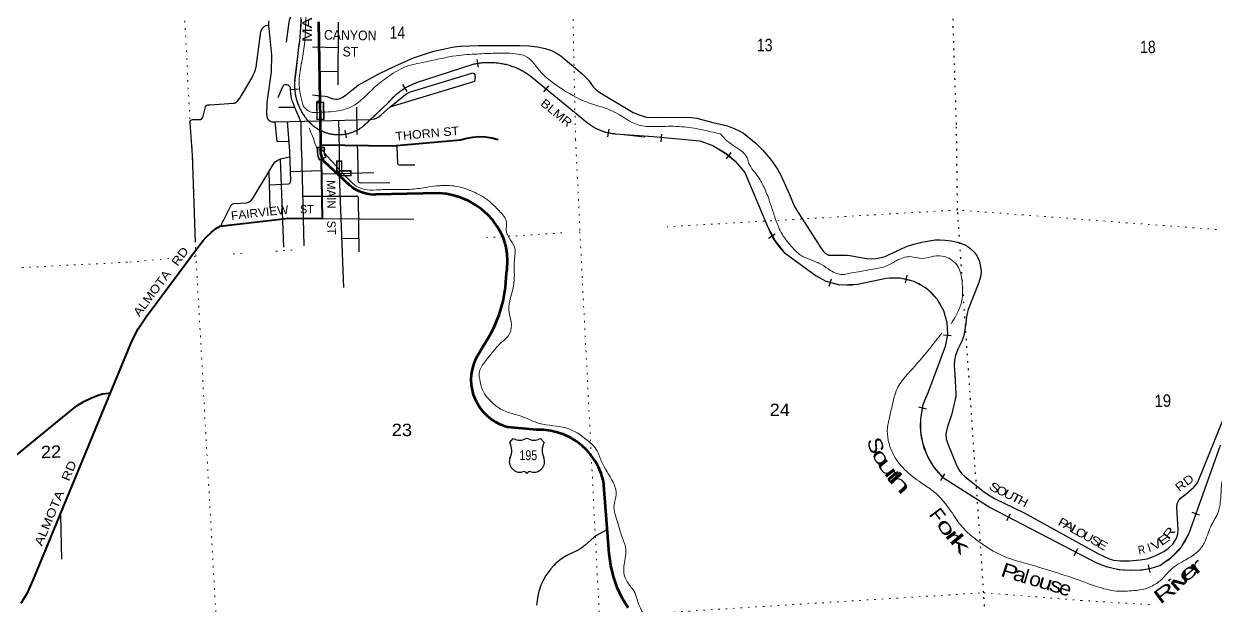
# Model space of a CAD drawing. Header units: feet. Extents: x 751810 to 1010326, y -353855 to -161247.
# Drawn here: x 908761 to 925569, y -217253 to -209049 of the extents above; entities that cross this region are included whole.
import ezdxf
from ezdxf.enums import TextEntityAlignment as Align

# ---------------------------------------------------------------- set-up
doc = ezdxf.new("R2010")
doc.units = ezdxf.units.FT
doc.header["$LTSCALE"] = 70
doc.header["$PDMODE"] = 32
doc.header["$PDSIZE"] = 35
doc.linetypes.add('DOTTED', pattern=[1.5, 0.3, -1.2])
for name, color, linetype, lineweight in [('16', 7, 'Continuous', 25), ('17', 7, 'Continuous', 25), ('20', 7, 'Continuous', 70), ('26', 7, 'Continuous', 40), ('29', 7, 'Continuous', 25), ('31', 7, 'Continuous', 13), ('34', 7, 'Continuous', 25), ('39', 7, 'Continuous', 13), ('55', 7, 'Continuous', 13), ('57', 7, 'Continuous', 13), ('6', 7, 'DOTTED', 25), ('7', 7, 'DOTTED', 13)]:
    doc.layers.add(name, color=color, linetype=linetype, lineweight=lineweight)
for name, color, linetype in [('27', 7, 'Continuous'), ('30', 7, 'Continuous'), ('41', 7, 'Continuous')]:
    doc.layers.add(name, color=color, linetype=linetype)

msp = doc.modelspace()

# ---------------------------------------------------------------- linework, layer by layer
at = {"layer": '16'}
for p, q in [((915615.45, -214959.02), (915666.76, -214900.26)), ((915858.52, -214894.29), (915858.24, -214894.49)), ((916050.61, -214900.17), (916102, -214959.02))]:
    msp.add_line(p, q, dxfattribs=at)
for centre, radius, start, end in [((915422.47, -215069.65), 222.05, 332.97043, 29.75871), ((915757.84, -214742.6), 182.07, 239.97227, 303.45418), ((915959.62, -214743.1), 181.52, 236.33975, 300.08743), ((915959.61, -214742.6), 182.07, 236.54582, 236.59441), ((916294.97, -215069.65), 222.05, 150.24129, 207.02957), ((915761.66, -215224.55), 151.42, 159.09177, 283.81923), ((915955.78, -215224.55), 151.42, 256.18077, 20.90823)]:
    msp.add_arc(centre, radius, start, end, dxfattribs=at)
for centre, major_axis, start_param, end_param in [((915817, -215423.37), (-19.56, 51.67), 4.95877769, 6.28318531), ((915900.45, -215423.37), (19.56, 51.67), 0, 1.32637542)]:
    msp.add_ellipse(centre, major_axis=major_axis, ratio=0.929097, start_param=start_param, end_param=end_param, dxfattribs=at)
at = {"layer": '20'}
msp.add_line((912950.39, -210829.01), (912950.3, -210758.74), dxfattribs=at)
for points in [[(912950.3, -210758.74), (912944.81, -210402.97), (912923.48, -209021.56)], [(917286.74, -217292.2), (917201.83, -217152.5), (917131.99, -217004.69), (917077.98, -216850.39), (917040.4, -216691.29), (917019.65, -216529.13), (916937.91, -215499.32), (916935.63, -215489.77), (916907.45, -215396.01), (916869.62, -215305.71), (916822.55, -215219.86), (916766.78, -215139.4), (916702.89, -215065.21), (916631.61, -214998.1), (916553.69, -214938.81), (916470.01, -214888), (916381.48, -214846.2), (916289.06, -214813.89), (916193.77, -214791.42), (916096.65, -214779.04), (915998.77, -214776.87), (915585.07, -214740.16), (915549.88, -214729.63), (915482.35, -214703.47), (915417.92, -214670.39), (915357.31, -214630.76), (915301.17, -214585.02), (915250.12, -214533.65), (915204.71, -214477.23), (915165.46, -214416.37), (915132.78, -214351.75), (915107.03, -214284.06), (915088.5, -214214.05), (915077.39, -214142.49), (915073.83, -214070.16), (915077.84, -213997.85), (915089.39, -213926.36), (915108.34, -213856.46), (915134.51, -213788.93), (915167.58, -213724.51), (915346.99, -213426.49), (915390.72, -213339.4), (915466.38, -213153.99), (915522.26, -212961.69), (915557.72, -212764.6), (915572.39, -212564.89), (915579.49, -212507.72), (915584.29, -212398.13), (915577.61, -212288.64), (915559.52, -212180.45), (915530.22, -212074.74), (915496.83, -212003.93), (915441.09, -211908.85), (915375.71, -211820.11), (915301.42, -211738.68), (915219.02, -211665.48), (915129.43, -211601.28), (915033.61, -211546.8), (914932.62, -211502.64), (914827.57, -211469.27), (914719.61, -211447.07), (914609.92, -211436.28), (913727.33, -211459.36), (913709.09, -211459.78), (913654.8, -211457.25), (913601.06, -211449.06), (913548.48, -211435.3), (913497.62, -211416.11), (913449.05, -211391.72), (913403.3, -211362.38), (913360.86, -211328.42), (912995.66, -210989.95), (912984.39, -210972.42), (912970.04, -210939.15), (912958.87, -210907.81), (912951.7, -210876.47), (912950.39, -210829.01)]]:
    msp.add_lwpolyline(points, dxfattribs=at)
at = {"layer": '26'}
for p, q in [((912950.17, -210758.74), (912950.3, -210758.74)), ((909984.56, -214256.58), (910289.58, -213517.8))]:
    msp.add_line(p, q, dxfattribs=at)
for points in [[(912950.3, -210758.74), (913960.78, -210772.48), (914923.21, -210685.58), (915009.23, -210661.54), (915097.29, -210646.63), (915186.42, -210641.01), (915275.66, -210644.73), (915364.02, -210657.76), (915450.53, -210679.96), (915453.84, -210681)], [(910289.58, -213517.8), (910373.74, -213353.73), (910476.42, -213196.56), (910485.69, -213183.99), (911251.62, -212155.7), (911270.18, -212130.78), (911291.84, -212105.7), (911333.26, -212057.73), (911403.55, -211991.75), (911480.35, -211933.48), (911483.12, -211931.61), (911498.3, -211921.43), (911514.46, -211912.89), (911531.42, -211906.09), (911549, -211901.1), (911567, -211897.97), (911570.56, -211897.58), (912419.02, -211802.94), (912487.45, -211793.61), (912975.66, -211794.4), (912958.01, -210962.01)], [(908294.12, -215428.69), (909413.08, -214512.69), (909506.72, -214439.81), (909607.47, -214377.12), (909714.22, -214325.3), (909825.8, -214284.93), (909870.04, -214272.47), (909959.28, -214260.09), (909984.56, -214256.58)], [(908722.92, -217226.11), (908816.88, -217067.39), (908893.73, -216899.73), (909984.56, -214256.58)]]:
    msp.add_lwpolyline(points, dxfattribs=at)
at = {"layer": '29'}
for p, q in [((912219.17, -209070.11), (912215.58, -209005.89)), ((913195.38, -209911.99), (913198.2, -209025.98)), ((912039.17, -209662.43), (912106.12, -209156.47)), ((912831.5, -209371.31), (913196.52, -209381.91)), ((912918.79, -209715.19), (913187.44, -209720.84)), ((914214.94, -210009.97), (915081.99, -209745.65)), ((916645.67, -209764.89), (916647.5, -209766.42)), ((912832.23, -210052.47), (912939.56, -210063)), ((913455.33, -210224.2), (913459.91, -210612.89)), ((912302.11, -210432.12), (912931.33, -210418.24)), ((912474.52, -210428.32), (912508.03, -210846.71)), ((912931.33, -210418.24), (913648.69, -210397.26)), ((913202.24, -210409.58), (913210.86, -210818.57)), ((911141.56, -210901.34), (911106.11, -210442.75)), ((913468.51, -210808.25), (913468.14, -210765.92)), ((914025.23, -210785.96), (914024.57, -210766.67)), ((911182.07, -212128.91), (911141.56, -210901.34)), ((912508.03, -210846.71), (912523.22, -211272.58)), ((912676.98, -210839.95), (912710.56, -212179.87)), ((913210.86, -210818.57), (913209.45, -211158.69)), ((913468.51, -210808.25), (913473.06, -211152.92)), ((912427.55, -212201.29), (912380.7, -210951.82)), ((912217.71, -211136.49), (912232.46, -211649.71)), ((912518.51, -211134.62), (912961.8, -211119.99)), ((912960.78, -211164.12), (913207.36, -211158.73)), ((913209.45, -211157.88), (913209.33, -211186.36)), ((913209.33, -211186.36), (913269.95, -212768.96)), ((913209.45, -211158.69), (913699.6, -211147.97)), ((912224.26, -211321.5), (912501.58, -211307.94)), ((912695.86, -211479.44), (913450.94, -211478.66)), ((913494.06, -212264.81), (913483.42, -211507.7)), ((913244.64, -212077.83), (913491.96, -212073.67)), ((909279.1, -215988.06), (909292.49, -216602.97))]:
    msp.add_line(p, q, dxfattribs=at)
for points in [[(912536.08, -208306.84), (912517.24, -208309.36), (912503.64, -208313.69), (912500.55, -208315.55), (912495.61, -208321.73), (912487.57, -208335.95), (912483.25, -208355.73), (912481.39, -208375.52), (912478.31, -208462.69), (912480.16, -208484.33), (912525.89, -208797.16), (912533.3, -208880.01), (912533.31, -208896.7), (912531.45, -208910.92), (912522.18, -208945.54), (912502.41, -209003.04), (912497.46, -209024.06), (912462.39, -209307.39)], [(912219.17, -209070.11), (912173.65, -209078.45), (912161.29, -209083.4), (912150.78, -209089.58), (912138.42, -209100.09), (912127.92, -209111.22), (912120.5, -209121.73), (912114.32, -209132.24), (912109.38, -209143.99), (912106.12, -209156.47)], [(912188.59, -210333.87), (912195.42, -210157.28), (912252.9, -209728.21), (912257.71, -209490.25), (912219.17, -209070.11)], [(914130.15, -209583.56), (914256.84, -209529.15), (914413.8, -209474.74), (914547.29, -209436.41), (914675.82, -209405.5), (914801.9, -209379.53), (914869.87, -209368.4), (914925.49, -209363.45), (915175.15, -209353.56), (915760.98, -209353.56), (915883.35, -209358.51), (916005.7, -209375.82), (916118.18, -209398.08), (916205.92, -209425.28), (916283.79, -209467.32), (916341.88, -209506.89), (916633.56, -209751.73)], [(912939.56, -210063), (913011, -210069.51), (913037.58, -210075.7), (913098.14, -210099.2), (913129.04, -210109.08), (913159.93, -210112.8), (913187.74, -210110.94), (913214.32, -210106.62), (913234.71, -210099.81), (913252.63, -210089.3), (913311.96, -210044.79), (913455.33, -209931.03), (913481.9, -209911.24), (913512.18, -209893.93), (913777.91, -209749.26), (913992.96, -209647.86), (914130.15, -209583.56)], [(911106.11, -210442.75), (911109.5, -210421.32), (911115.68, -210410.2), (911129.27, -210401.54), (911145.35, -210400.3), (911256.58, -210397.83), (911266.46, -210394.12), (911278.83, -210380.52), (911291.19, -210350.84), (911323.32, -210222.24), (911331.97, -210207.4), (911340.62, -210197.51), (911357.92, -210191.33), (911385.12, -210190.09), (911718.82, -210170.31), (911734.89, -210166.6), (911746.02, -210159.18), (911773.2, -210138.16), (911794.22, -210115.9), (911817.7, -210083.75), (911975.9, -209814.19), (911998.15, -209774.62), (912014.21, -209736.29), (912039.17, -209662.43)], [(915127.89, -209792.06), (915126.31, -209766.58), (915118.9, -209756.69), (915104.07, -209748.03), (915081.99, -209745.65)], [(916633.56, -209751.73), (916694.13, -209809.83), (916726.27, -209845.71), (916793.01, -209939.68), (916825.14, -209971.83), (916886.94, -210018.82), (917359.07, -210300.75), (917443.11, -210335.37), (917541.99, -210365.05), (917719.97, -210372.47), (918093.22, -210365.05), (918182.21, -210369.99), (918253.89, -210382.36), (918483.78, -210439.24), (918688.95, -210488.7), (918758.16, -210515.9), (918844.67, -210555.47), (918913.1, -210589.62)], [(912523.48, -209975.23), (912522.79, -209956.39), (912518.47, -209944.03), (912511.05, -209932.9), (912500.55, -209922.39), (912489.42, -209914.97), (912477.68, -209910.02), (912466.56, -209908.17), (912453.58, -209908.17), (912441.22, -209910.64), (912430.72, -209916.2), (912421.45, -209923.62), (912414.03, -209932.9), (912401.67, -209957.01), (912344.82, -210094.26)], [(915127.89, -209792.06), (915119.98, -209861.13), (913922.49, -210224.18)], [(912585.43, -210227.71), (912558.64, -210164.75), (912547.51, -210133.83), (912537.63, -210096.12), (912527.74, -210031.2), (912523.48, -209975.23)], [(913922.49, -210224.18), (914121.49, -210063.34), (914165.99, -210033.67), (914194.42, -210018.83), (914214.94, -210009.97)], [(912676.98, -210839.95), (912674.42, -210436.35), (912585.43, -210227.71), (912357.18, -210230.75)], [(913648.69, -210397.26), (913707.45, -210388.55), (913735.88, -210379.9), (913769.25, -210360.11), (913800.15, -210334.14), (913922.49, -210224.18)], [(912188.59, -210333.87), (912190.33, -210358.89), (912193.42, -210373.1), (912203.92, -210394.75), (912218.14, -210410.2), (912234.2, -210423.19), (912247.18, -210429.37), (912258.93, -210431.22), (912302.11, -210432.12)], [(912302.11, -210432.12), (912329.41, -210707.25), (912497, -210707.01)], [(918912.9, -210589.52), (919094.9, -210737.09), (919184.25, -210829.1), (919294.61, -210957.92), (919391.84, -211099.89), (919439.14, -211184.01), (919562.64, -211457.43), (919630.96, -211615.17), (919659.87, -211675.64), (920004.1, -212211.95)], [(912217.71, -211136.49), (912276.41, -211035.06), (912295.18, -211011.06), (912312.92, -210993.32), (912336.9, -210975.58), (912380.7, -210951.82), (912510.91, -210927.41)], [(914025.23, -210785.96), (914032.99, -211018.37), (914036.64, -211027.77), (914043.42, -211034.02), (914054.37, -211038.2), (914070.54, -211039.24), (914278.11, -211038.2)], [(911546.22, -211900.65), (911554.59, -211868.89), (911562.93, -211849.06), (911577.53, -211825.06), (911692.27, -211599.65), (911704.79, -211588.16), (911723.57, -211582.95), (911902.98, -211574.6), (911928.02, -211567.29), (911953.05, -211551.64), (911970.78, -211535.99), (911994.77, -211503.64), (912217.71, -211136.49)], [(912501.58, -211307.94), (912509.02, -211303.26), (912517.37, -211292.83), (912521.54, -211282.39), (912523.22, -211272.58)], [(913473.06, -211152.92), (913472.84, -211257.35), (913478.06, -211271.96), (913485.36, -211282.4), (913495.79, -211288.66), (913515.61, -211290.75), (913924.5, -211287.62)], [(913483.42, -211507.7), (913479.1, -211494.25), (913472.84, -211486.94), (913463.45, -211480.68), (913450.94, -211478.66)], [(912975.66, -211794.4), (913507.02, -211799.03), (914261.83, -211806.35)], [(920004.1, -212211.95), (920040.88, -212261.9), (920072.42, -212288.19), (920093.44, -212301.33), (920119.72, -212311.85), (920159.13, -212314.48), (920377.23, -212311.85), (920419.28, -212319.74), (920519.13, -212338.14), (920653.15, -212361.8), (920716.21, -212367.06), (920781.91, -212359.17), (920858.11, -212346.03), (920913.29, -212330.25), (920960.59, -212309.22), (921010.52, -212282.93), (921215.48, -212193.55), (921317.97, -212156.74), (921430.96, -212130.45), (921533.44, -212109.42), (921617.53, -212098.9), (921683.22, -212098.9), (921759.43, -212101.53), (921843.51, -212112.05), (921932.86, -212130.45), (922027.46, -212164.63), (922077.38, -212190.92), (922129.94, -212235.61), (922166.73, -212269.79), (922208.77, -212327.62), (922242.93, -212403.87), (922258.7, -212477.48), (922266.58, -212540.57), (922261.32, -212601.04), (922235.05, -212698.31), (922085.27, -213079.52), (922069.5, -213137.35), (922061.62, -213184.67), (922051.11, -213274.06)], [(922051.11, -213274.06), (922022.2, -213452.84), (921993.29, -213529.08), (921938.12, -213642.12), (921906.58, -213731.51), (921890.82, -213794.6), (921885.56, -213873.48), (921896.07, -213989.15), (921911.83, -214278.34), (921903.95, -214338.81), (921901.33, -214346.69), (921854.03, -214551.75), (921785.7, -214748.93), (921769.94, -214835.68), (921775.19, -214904.04), (921796.22, -214977.65), (921917.09, -215277.35), (921956.5, -215348.34), (921995.93, -215398.29), (922035.33, -215437.72), (922313.87, -215655.93), (922379.56, -215700.62), (922453.15, -215745.31), (922873.59, -215950.38), (923914.18, -216523.5), (924071.84, -216597.11), (924132.27, -216615.51), (924234.75, -216628.65), (924360.89, -216628.65), (924510.66, -216612.88), (924607.9, -216597.11), (924723.51, -216557.67), (924844.4, -216497.21), (924904.82, -216455.14), (924970.53, -216392.05), (925017.82, -216318.43), (925034.97, -216280.8), (925044.1, -216244.82), (925046.72, -216189.61), (925038.85, -216029.25), (925028.34, -215871.51), (925030.96, -215816.29), (925059.87, -215766.35), (925080.88, -215742.68), (925154.47, -215687.48), (925270.09, -215587.58), (925301.61, -215550.76), (925322.65, -215519.22), (925564.4, -214925.07), (925764.11, -214420.3)], [(916994.55, -216186.42), (916831.09, -216275.04), (916802.19, -216296.08), (916678.69, -216403.86), (916634.01, -216444.61), (916591.97, -216472.22), (916423.8, -216551.09), (916359.41, -216590.52), (916263.51, -216666.76), (916233.28, -216695.68), (916195.18, -216737.74), (916126.87, -216832.39), (916087.44, -216903.37), (916055.92, -216971.72), (916027.01, -217059.8), (916011.25, -217121.57), (915992.85, -217253.02)]]:
    msp.add_lwpolyline(points, dxfattribs=at)
at = {"layer": '31'}
for p, q in [((913173.93, -211122), (913246.76, -211196.1)), ((913378.78, -211193.64), (913246.76, -211196.1)), ((913248.93, -211121.04), (913377.38, -211118.65)), ((913377.38, -211118.65), (913378.78, -211193.64))]:
    msp.add_line(p, q, dxfattribs=at)
msp.add_lwpolyline([(913173.93, -211122), (913173.93, -210984.27), (913248.93, -210984.27), (913248.93, -211121.04)], dxfattribs=at)
msp.add_lwpolyline([(913181.93, -211118.72), (913181.93, -210992.27), (913240.93, -210992.27), (913240.93, -211129.18), (913369.53, -211126.79), (913370.63, -211185.79), (913250.06, -211188.04)], close=True, dxfattribs=at)
at = {"layer": '34', "lineweight": 13}
for p, q in [((912624.51, -209468.56), (912586.42, -209806.32)), ((914302.82, -209878.94), (915098.44, -209619.98)), ((915894.64, -209774.13), (916714.86, -210447.48)), ((913554.39, -210491.11), (913907.63, -210159.49)), ((917101.16, -210600.5), (917520.55, -210647.69)), ((917676.77, -210644.1), (918298.42, -210702.15)), ((918934.76, -211148.53), (919255.67, -211917.56)), ((919488.67, -212274.5), (919938.09, -212604.15)), ((920521.51, -212723.9), (920927.24, -212640.01)), ((921757.48, -213601.74), (921518.96, -214246.21)), ((925201.91, -216237.92), (925642.21, -214994.53))]:
    msp.add_line(p, q, dxfattribs=at)
at = {"layer": '34'}
for p, q in [((915174.83, -209661.83), (915155.52, -209552.92)), ((914166.84, -210001.81), (914109.77, -209907.06)), ((916095.95, -210008.61), (916166.13, -209923.12)), ((912523.48, -209975.23), (912637.61, -209966.69)), ((913313.52, -210659.59), (913294.23, -210550.67)), ((916997.85, -210642.39), (917020.2, -210534.06)), ((917172.53, -210607.69), (917640.63, -210640.62)), ((917753.69, -210714.44), (917763.98, -210604.31)), ((918673.78, -210952.78), (918742.53, -210866.13)), ((919268.38, -212071.69), (919361, -212011.23)), ((921197.55, -212704.59), (921221.78, -212596.67)), ((920123.11, -212752.31), (920156.24, -212646.78)), ((921735.16, -213439.83), (921845.39, -213448.97)), ((921381.87, -214455.65), (921489.48, -214481.26)), ((921697.7, -215494.73), (921757.03, -215401.38)), ((922629.56, -216059.72), (922680.65, -215961.61)), ((925349.29, -215982.01), (925245.02, -215945.09)), ((923581.76, -216552.63), (923632.84, -216454.53)), ((924650.66, -216789.65), (924626.88, -216681.63))]:
    msp.add_line(p, q, dxfattribs=at)
for points in [[(912672.54, -208981.93), (912667.98, -209069.27), (912661.42, -209156.13), (912653.35, -209242.5), (912644.3, -209329.37), (912633.25, -209415.75), (912625.6, -209468.7), (912587.51, -209806.46), (912585.68, -209819.58), (912584.17, -209832.65), (912582.89, -209845.76), (912581.74, -209858.96), (912580.9, -209872.13), (912580.29, -209885.25), (912579.83, -209898.49), (912579.67, -209911.67), (912579.75, -209924.82), (912580.04, -209938.09), (912580.58, -209951.22), (912581.27, -209964.39), (912582.26, -209977.59), (912583.49, -209990.68), (912584.95, -210003.8), (912586.57, -210016.87), (912588.5, -210029.98), (912590.58, -210042.96), (912592.97, -210055.98), (912595.54, -210068.89), (912598.32, -210081.82), (912601.35, -210094.63), (912604.61, -210107.41), (912608.05, -210120.12), (912611.78, -210132.81), (912615.68, -210145.45), (912619.82, -210157.97), (912624.13, -210170.43), (912628.75, -210182.78), (912633.54, -210195.09), (912638.5, -210207.27), (912643.69, -210219.4), (912649.13, -210231.42), (912654.8, -210243.39), (912660.57, -210255.23), (912666.66, -210266.96), (912672.92, -210278.56), (912679.35, -210290.12), (912685.95, -210301.46), (912692.87, -210312.77), (912699.88, -210323.94), (912707.15, -210334.93), (912714.5, -210345.85), (912722.18, -210356.67), (912729.96, -210367.26), (912737.92, -210377.74), (912746.11, -210388.17), (912754.49, -210398.32), (912762.95, -210408.41), (912771.68, -210418.31), (912780.57, -210428.15), (912789.57, -210437.7), (912798.82, -210447.15), (912808.17, -210456.44), (912817.68, -210465.61), (912821.56, -210469.18), (912829.08, -210475.76), (912836.72, -210482.13), (912844.48, -210488.38), (912852.34, -210494.58), (912860.31, -210500.57), (912868.37, -210506.4), (912876.53, -210512.17), (912884.81, -210517.74), (912893.15, -210523.14), (912901.65, -210528.45), (912910.19, -210533.55), (912918.79, -210538.57), (912927.55, -210543.42), (912936.34, -210548.07), (912945.24, -210552.59), (912954.17, -210556.98), (912963.26, -210561.2), (912972.33, -210565.26), (912981.55, -210569.15), (912990.77, -210572.89)], [(915182.81, -209602.72), (915199.82, -209600.42), (915216.96, -209598.29), (915234.11, -209596.55), (915251.22, -209595.14), (915268.5, -209593.99), (915285.64, -209593.17), (915302.84, -209592.55), (915320.14, -209592.31), (915337.31, -209592.4), (915354.54, -209592.78), (915371.72, -209593.38), (915389, -209594.36), (915406.13, -209595.58), (915423.35, -209597.19), (915440.42, -209599.03), (915457.56, -209601.15), (915474.58, -209603.61), (915491.56, -209606.39), (915508.5, -209609.37), (915525.44, -209612.77), (915542.32, -209616.38), (915559.08, -209620.32), (915575.79, -209624.48), (915592.4, -209629.07), (915608.95, -209633.87), (915625.36, -209638.91), (915641.75, -209644.26), (915658.01, -209649.94), (915674.24, -209655.94), (915690.3, -209662.08), (915706.27, -209668.65), (915722.07, -209675.45), (915737.84, -209682.47), (915753.36, -209689.75), (915768.87, -209697.44), (915784.22, -209705.27), (915799.35, -209713.45), (915814.4, -209721.75), (915829.35, -209730.48), (915844.04, -209739.38), (915858.58, -209748.52), (915873.09, -209757.97), (915887.26, -209767.69), (915895.3, -209773.25), (916715.55, -210446.63), (916725.06, -210454.22), (916734.69, -210461.56), (916744.46, -210468.74), (916754.36, -210475.86), (916764.37, -210482.71), (916774.48, -210489.36), (916784.72, -210495.94), (916795.08, -210502.26), (916805.53, -210508.38), (916816.15, -210514.37), (916826.8, -210520.12), (916837.54, -210525.76), (916848.45, -210531.18), (916859.38, -210536.35), (916870.45, -210541.37), (916881.55, -210546.23), (916892.82, -210550.87), (916904.07, -210555.32), (916915.5, -210559.55), (916926.91, -210563.59), (916938.45, -210567.46), (916950.01, -210571.08), (916961.64, -210574.5), (916973.31, -210577.77), (916985.11, -210580.77), (916996.94, -210583.63), (917008.79, -210586.23), (917020.67, -210588.68), (917032.62, -210590.83), (917044.6, -210592.82), (917056.56, -210594.63), (917068.6, -210596.22), (917080.66, -210597.57), (917092.81, -210598.7), (917101.27, -210599.41), (917171.79, -210607.34)], [(912990.77, -210572.89), (913000.1, -210576.48), (913009.46, -210579.87), (913018.88, -210583.11), (913028.34, -210586.21), (913037.91, -210589.11), (913047.51, -210591.88), (913057.15, -210594.46), (913066.81, -210596.9), (913076.54, -210599.1), (913086.3, -210601.17), (913096.05, -210603.09), (913105.88, -210604.84), (913115.73, -210606.38), (913125.66, -210607.76), (913135.53, -210609.02), (913145.46, -210610.02), (913155.4, -210610.87), (913165.36, -210611.6), (913175.27, -210612.13), (913185.29, -210612.45), (913195.26, -210612.65), (913205.22, -210612.61), (913215.17, -210612.49), (913225.18, -210612.12), (913235.11, -210611.59), (913245.04, -210610.9), (913255.01, -210610.06), (913264.91, -210608.96), (913274.8, -210607.79), (913284.67, -210606.37), (913294.58, -210604.84), (913304.35, -210603.11), (913314.15, -210601.17), (913323.91, -210599.13), (913333.64, -210596.91), (913343.29, -210594.46), (913352.98, -210591.88), (913362.57, -210589.15), (913372.1, -210586.22), (913381.55, -210583.13), (913390.99, -210579.88), (913400.38, -210576.51), (913409.67, -210572.91), (913418.92, -210569.18), (913428.11, -210565.26), (913437.25, -210561.22), (913446.27, -210556.99), (913455.23, -210552.63), (913464.1, -210548.12), (913472.92, -210543.41), (913481.62, -210538.59), (913490.3, -210533.61), (913498.81, -210528.47), (913507.32, -210523.17), (913515.64, -210517.73), (913523.93, -210512.16), (913532.08, -210506.48), (913540.18, -210500.61), (913548.12, -210494.57), (913553.68, -210490.27), (913906.82, -210158.74), (913916.38, -210146.88), (913926.21, -210135.23), (913936.24, -210123.76), (913946.47, -210112.33), (913956.91, -210101.18), (913967.5, -210090.27), (913978.29, -210079.39), (913989.3, -210068.8), (914000.46, -210058.44), (914011.87, -210048.18), (914023.39, -210038.21), (914035.04, -210028.36), (914046.96, -210018.73), (914058.98, -210009.4), (914071.21, -210000.23), (914083.51, -209991.23), (914096.1, -209982.45), (914108.7, -209973.93), (914121.59, -209965.62), (914134.5, -209957.55), (914147.62, -209949.65), (914160.83, -209942.05), (914174.19, -209934.68), (914187.64, -209927.48), (914201.31, -209920.58), (914215.06, -209913.86), (914228.9, -209907.43), (914242.83, -209901.18), (914256.92, -209895.28), (914271.1, -209889.57), (914285.29, -209884.1), (914299.65, -209878.85), (914302.47, -209877.9), (915098.15, -209618.92), (915115.01, -209615.03), (915131.85, -209611.54), (915148.74, -209608.36), (915165.78, -209605.33), (915182.81, -209602.72)], [(917640.81, -210640.74), (918298.42, -210702.15), (918479.83, -210767.11), (918671.5, -210882.18), (918794.71, -210986.29), (918934.76, -211148.53), (919255.67, -211917.56), (919361.51, -212112.33), (919488.67, -212274.5), (919938.09, -212604.15), (920076.17, -212679.45), (920273.31, -212734.24), (920521.51, -212723.9), (920927.24, -212640.01), (921124.88, -212632.87), (921316.54, -212679.45), (921494.52, -212780.82), (921642.38, -212928.77), (921738.22, -213093.15), (921782.3, -213263.52), (921790.25, -213432.88), (921757.48, -213601.74), (921518.96, -214246.21), (921442.5, -214427.41), (921409.64, -214621.93), (921412.38, -214805.49), (921445.23, -214978.09), (921510.95, -215153.44), (921595.83, -215301.38), (921721.14, -215446.24), (922393.07, -215873.3), (923895.56, -216655.73), (924031.42, -216705.49), (924209.4, -216747.96), (924372.32, -216760.29), (924539.35, -216752.07), (924665.3, -216728.78), (924788.17, -216692.75), (924952.81, -216573.99), (925086.98, -216434.26), (925201.91, -216237.92), (925642.21, -214994.53)]]:
    msp.add_lwpolyline(points, dxfattribs=at)
at = {"layer": '34', "lineweight": 13}
msp.add_lwpolyline([(921721.14, -215446.24), (922393.07, -215873.3), (923895.56, -216655.73)], dxfattribs=at)
for centre, radius, start, end in [((907688.41, -208745.34), 4988.8, 351.66459, 0.28041), ((915325.7, -210579.47), 986.04, 54.76034, 103.32502), ((913335.67, -209914.92), 757.08, 171.75237, 227.1538), ((914591.35, -210703.98), 874.04, 109.27551, 141.46721), ((913200.26, -210041.18), 572.58, 228.49716, 308.20608), ((917152.91, -209905.73), 696.69, 231.04122, 265.74009), ((918001.57, -211802.09), 1139.29, 35.00543, 74.89679), ((920226.53, -211538.33), 1042.29, 201.33625, 224.93444), ((920226.53, -211538.33), 1042.29, 201.33624, 224.93443), ((920375.03, -211956.44), 781.31, 235.99621, 280.80551), ((921043.01, -213379.29), 748.3, 342.7066, 98.90001), ((922428.32, -214710.05), 1020.83, 152.97522, 226.15144), ((924335.08, -215864.99), 943.65, 298.69522, 336.72177), ((924388.1, -215559.53), 1201.77, 245.80504, 289.44511)]:
    msp.add_arc(centre, radius, start, end, dxfattribs=at)
at = {"layer": '39'}
msp.add_line((918612.02, -210631.37), (918589.08, -210602.39), dxfattribs=at)
for points in [[(912810.12, -207510.09), (912772.13, -207766.98), (912727.82, -207967.9), (912731.48, -208086.41), (912723.41, -208253.11), (912739.54, -208535.44), (912744.92, -208731.72), (912736.85, -209075.88), (912720.72, -209336.7), (912680.39, -209594.82), (912644.2, -209846.81), (912664.69, -210053.74), (912703.06, -210205.59)], [(913407.62, -210207.14), (913440.04, -210186.39), (913705.29, -209948.25), (913904.38, -209790.79), (914184.52, -209642.87), (914439.14, -209584.42), (914862.52, -209498.47), (915158.6, -209474.98), (915410.61, -209462.97), (915732.06, -209476.98), (915829.75, -209502.1), (916031.71, -209701.27), (916369.34, -209978.77), (916740.62, -210168.55), (917075.31, -210284.92), (917438.58, -210476.96), (917736.02, -210497.78), (918040.97, -210500.21), (918320.87, -210541.73), (918589.08, -210602.39)], [(912890.08, -210298.36), (912848.19, -210299.06), (912815.86, -210296.25), (912781.43, -210283.6), (912751.21, -210260.41), (912723.8, -210232.3), (912703.06, -210205.59)], [(913407.62, -210207.14), (913294.8, -210253.73), (913202.04, -210276.22), (913053.05, -210293.08), (912890.08, -210298.36)], [(912789.2, -210521.77), (912790.29, -210527.4), (912833.97, -210634.84), (912879.13, -210767.93), (912898.62, -210819.09)], [(918612.02, -210631.37), (918705.43, -210718.94), (918791.89, -210778.54), (918903.19, -210859.48), (918953.4, -210918.25), (918990.86, -211017.74), (919121.85, -211208.83), (919213.87, -211377.03), (919255.41, -211478.4), (919308.71, -211631.76), (919362.34, -211795.18), (919462.29, -212021.54), (919588.48, -212188.61), (919719.25, -212311.21), (919864.33, -212378.95), (920015.44, -212446.48), (920140.87, -212528.97), (920315.84, -212587.66), (920435.78, -212563.56), (920567.92, -212543.08), (920719.89, -212513.89), (920913.74, -212473.25), (921070.1, -212393.55), (921267.39, -212334.66), (921437.21, -212359.28), (921601.11, -212325.67), (921756.34, -212334.64), (921937.96, -212473.7), (921997.05, -212681.26), (921979.69, -213012.21), (921910.38, -213169.62), (921841.92, -213280.65)], [(912970.01, -210828.54), (913077.09, -210957.04), (913166.81, -211054.81), (913173.56, -211063.05)], [(913171.69, -211060.79), (913375.23, -211275.57), (913478.43, -211354.76), (913604.43, -211392.91), (913777.42, -211391.23), (913986.53, -211386.34), (914229.94, -211384.36), (914458.29, -211352.65), (914624.66, -211333.05), (914821.97, -211336.62), (915116.64, -211425.6), (915323.99, -211551.72), (915465.21, -211686.06), (915569.09, -211847.83), (915567, -211968.77), (915692.32, -212232.56), (915685.76, -212339.55), (915678.51, -212672.19), (915651.54, -212832.22), (915615.55, -212962.34), (915606.87, -213127.82), (915640.66, -213299.95), (915597.22, -213448.45), (915482.18, -213561.03), (915365.78, -213693.8), (915271.04, -213811.75), (915189.14, -213953.46), (915200.03, -214102.17), (915259.89, -214271.43), (915355.97, -214379.06), (915430.63, -214447.11), (915592.38, -214532.42), (915787.44, -214590.45), (916038.15, -214688.95), (916406.41, -214751.33), (916711.95, -214926.59), (916849.6, -215075.15), (916910.81, -215224.22), (917073.3, -215517.01), (917117.21, -215690.82), (917087.97, -215842.88), (917135.86, -216077), (917198.97, -216284.43), (917252.86, -216455.9), (917245.27, -216593.14), (917226.78, -216704.55), (917228.12, -216807.24), (917272.13, -216922.63), (917364.78, -217048.5), (917450.73, -217277.34), (917547.99, -217421.19), (917601.76, -217465.75), (917796.52, -217576.17), (917975.27, -217689.12), (918203.38, -217834.7), (918353.16, -217984.88), (918564.23, -218163.25), (918724.82, -218274.79), (918886.96, -218372.18), (918902.61, -218420.02), (918888.43, -218524.95)], [(921711.7, -213413.7), (921539.18, -213633.12), (921345.47, -213863.13), (921205.68, -214018.83), (921080.81, -214200.23), (921010.31, -214444.3), (920967.99, -214627), (920943.22, -214793.01), (920967.16, -214971.51), (921035.06, -215140.51), (921213.34, -215362.27), (921452.81, -215547.76), (921625.92, -215672.99), (921841.5, -215927.77), (922001.75, -216152.13), (922167.68, -216303.79), (922326.39, -216419.43), (922635.56, -216582.47), (922938.4, -216675.22), (923310.31, -216787.85), (923566.53, -216870.05), (923894.35, -216988.16), (924176.17, -217053.4), (924423.47, -217047.25), (924581.6, -217021.89), (924684.25, -216977.71), (924824.43, -216878.9), (924943.03, -216752.11), (925153.76, -216612.19), (925321.07, -216497.89), (925413.67, -216375.97), (925500.91, -216151.5), (925601.46, -215964.86), (925646.49, -215741.77), (925658.73, -215562.08), (925695.95, -215407.75), (925797.75, -215259.34), (925971.75, -215042.07), (926120.01, -214837.74), (926212.52, -214651.37), (926229.37, -214489.65), (926185.27, -214309.8), (926228.12, -214143.19), (926263.13, -213982.89), (926256.45, -213944.07)]]:
    msp.add_spline(points, degree=3, dxfattribs=at)
at = {"layer": '55'}
msp.add_point((912913.9, -210151.86), dxfattribs=at)
at = {"layer": '57'}
for p, q in [((912888.9, -210152.23), (912993.89, -210150.69)), ((912888.9, -210152.23), (912892.57, -210402.2)), ((912993.89, -210150.69), (912997.56, -210400.66)), ((912997.56, -210400.66), (912892.57, -210402.2)), ((912899.94, -210790.21), (913004.93, -210788.84)), ((912900.13, -210831.02), (912899.94, -210790.21)), ((912998.04, -210827.37), (912908.51, -210830.61)), ((913025.1, -210934.02), (912930.44, -210974.18)), ((913006.52, -210826.76), (913004.93, -210788.84))]:
    msp.add_line(p, q, dxfattribs=at)
for points in [[(912986.01, -210158.8), (912897.01, -210160.1), (912900.44, -210394.08), (912989.44, -210392.78)], [(912997.03, -210796.93), (912908.03, -210798.1), (912908.51, -210830.61), (912998.04, -210827.37)]]:
    msp.add_lwpolyline(points, close=True, dxfattribs=at)
for points in [[(912930.44, -210974.18), (912918.39, -210947.07), (912910.12, -210920.03), (912902.28, -210883.26), (912899.67, -210851.15), (912900.13, -210831.02)], [(912908.51, -210830.61), (912907.68, -210850.92), (912910.21, -210882.1), (912917.87, -210918.02), (912925.9, -210944.27), (912934.55, -210963.74), (913014.48, -210929.83)], [(913014.48, -210929.83), (913006.64, -210912.22), (912999.82, -210888.82), (912996.61, -210868.34), (912996.15, -210846.97), (912998.04, -210827.37)], [(913025.1, -210934.02), (913014.17, -210909.46), (913007.64, -210887.07), (913004.6, -210867.63), (913004.16, -210847.34), (913006.52, -210826.76)]]:
    msp.add_lwpolyline(points, dxfattribs=at)
at = {"layer": '6'}
for points in [[(921918.61, -210468.22), (921791.6, -206532.2), (921709.32, -200829.43), (921600.94, -194803.02)], [(923970.19, -254289.99), (923819.5, -250554.67), (923589.74, -244998.13), (923362.68, -239401.21), (923125.84, -233812.66), (922794.78, -227927.07), (922615.78, -222507.85), (922303.6, -217076.91), (921934.04, -211676.07), (921918.61, -210468.22)]]:
    msp.add_lwpolyline(points, dxfattribs=at)
at = {"layer": '7'}
for p, q in [((911142.05, -210915.96), (911141.59, -210901.92)), ((916351.52, -211999.08), (915288.91, -212066.94)), ((911839.19, -212287.24), (911638.98, -212300.02)), ((912548.22, -212241.96), (912249.52, -212261.03)), ((910590.06, -212381.42), (910245.43, -212411.73)), ((910807.42, -212362.3), (910637.2, -212377.27)), ((911185.62, -212329.04), (911077.98, -212338.51)), ((923676.38, -217186.14), (924654.11, -217245.14))]:
    msp.add_line(p, q, dxfattribs=at)
for points in [[(916310.27, -201504.58), (916459.67, -206674.82), (916545.3, -210684.8)], [(911141.56, -210901.34), (911102.2, -210391.18), (911005.15, -208460.96), (910931.01, -206986.9)], [(916545.3, -210684.8), (916605.75, -211982.84), (916881.75, -217414.97), (917089.41, -222849.36), (917394.12, -228236.22), (917718.19, -234154.28), (917823.62, -239785.44), (918056.55, -245315.68), (918334.07, -250794.1), (918635.44, -256263.67), (918633.9, -256409.49)], [(912969.46, -255889), (912832.57, -250911.17), (912657.97, -245318.56), (912408.26, -239829.16), (912240.71, -234328.98), (911983.88, -228559.79), (911633.79, -223200.62), (911492.59, -217768.07), (911188.18, -212328.81), (911141.57, -210901.34)], [(941657.42, -212148.91), (938067.88, -212112.68), (932750.91, -212088.69), (927366.2, -212085.07), (921934.04, -211676.07), (917839.36, -211911.82)], [(898181.55, -212914.44), (900431.06, -212879.8), (905902.35, -212631.64), (910245.43, -212411.73)], [(910460.87, -217809.65), (911492.59, -217768.07), (916881.75, -217414.97), (922303.6, -217076.91), (923676.38, -217186.14)]]:
    msp.add_lwpolyline(points, dxfattribs=at)

# ---------------------------------------------------------------- texts
at = {"layer": '16', "width": 1.25}
msp.add_text('MAIN  ST', height=136.4, rotation=90.002, dxfattribs=at).set_placement((912825.41, -209303.13))
at = {"layer": '16', "width": 0.8}
msp.add_text('195', height=140, dxfattribs=at).set_placement((915878.32, -215206.06), align=Align.CENTER)
at = {"layer": '17', "width": 0.95}
for s, p in [('CANYON', (912993.91, -209271.87)), ('ST', (913256.83, -209508.39))]:
    msp.add_text(s, height=136.4, rotation=359.078, dxfattribs=at).set_placement(p)
at = {"layer": '27'}
for s, rotation, width, p in [('THORN ST', 5.159, 1.1, (914008.15, -210696.24)), ('FAIRVIEW', 6.365, 1.05, (911690.34, -211816.55)), ('ST', 359.907, 0.95, (912656.6, -211724.04)), ('ST', 271.214, 0.95, (913039.68, -211829.43)), ('RD', 53.319, 1.2, (910928.7, -212478.06)), ('ALMOTA', 53.319, 1.15, (910390.15, -213189.31)), ('ALMOTA   RD', 67.337, 1.25, (909015.05, -216427.52))]:
    msp.add_text(s, height=120, rotation=rotation, dxfattribs=dict(at, width=width)).set_placement(p)
msp.add_text('MAIN', height=120, rotation=271.214, dxfattribs=at).set_placement((913034.26, -211255.85))
at = {"layer": '30', "width": 1.2}
msp.add_text('RD', height=120, rotation=36.874, dxfattribs=at).set_placement((925060.57, -215657.91))
at = {"layer": '30'}
for s, rotation, width, p in [('S', 327.999, 1.4, (922426.81, -215644.18)), ('O', 331.499, 1.15, (922530.44, -215695.24)), ('U', 332.999, 1.2, (922635.62, -215747.39)), ('T', 332.156, 1.45, (922733.86, -215794.83)), ('H', 332.156, 1.15, (922831.59, -215843.75)), ('P', 331.156, 1.3, (923399.57, -216146.5)), ('A', 331.156, 1.35, (923477.26, -216188.4)), ('L', 331.156, 1.5, (923569.87, -216242.42)), ('R', 51.835, 1.45, (924965.35, -216270.05)), ('O', 331.156, 1.15, (923649.6, -216287.3)), ('U', 331.156, 1.2, (923748.25, -216341.76)), ('S', 331.156, 1.3, (923853.88, -216398.3)), ('V', 27.571, 1.35, (924763.87, -216448.69)), ('E', 34.849, 1.5, (924877.24, -216376.21)), ('E', 330.973, 1.3, (923950.7, -216454.63)), ('R', 10.212, 0.85, (924541.34, -216528.81))]:
    msp.add_text(s, height=120, rotation=rotation, dxfattribs=dict(at, width=width)).set_placement(p, align=Align.CENTER)
msp.add_text('I', height=120, rotation=18.837, dxfattribs=at).set_placement((924656.81, -216496.72), align=Align.CENTER)
at = {"layer": '34', "width": 1.15}
msp.add_text('BLMR', height=120, rotation=320.616, dxfattribs=at).set_placement((916039.77, -210188.97))
at = {"layer": '41'}
for s, rotation, width, p in [('S', 287.825, 1.25, (920684.46, -215028.53)), ('o', 301.931, 1.55, (920772.24, -215216.02)), ('u', 307.943, 1.9, (920869.28, -215367.01)), ('t', 309.623, 1.75, (920955.29, -215493.44)), ('h', 313.858, 2.1, (921050.95, -215598.51)), ('o', 304.783, 1.65, (921694.36, -216208.05)), ('r', 306.519, 1.9, (921796.81, -216335.27)), ('k', 309.918, 2.05, (921894.77, -216447.57)), ('r', 38.461, 1.95, (925359.5, -216780.47)), ('v', 42.069, 2.05, (925151.34, -216947.43)), ('e', 39.705, 1.8, (925244.93, -216864.42)), ('R', 36.446, 1.6, (924916.36, -217157.61)), ('i', 41.93, 1.75, (925057.35, -217042.76))]:
    msp.add_text(s, height=200, rotation=rotation, dxfattribs=dict(at, width=width)).set_placement(p, align=Align.CENTER)
msp.add_text('F', height=200, rotation=306.969, dxfattribs=at).set_placement((921572.01, -216042.29), align=Align.CENTER)
for s, rotation, width, p in [('P', 341.612, 1.3, (922529.8, -216835.54)), ('a', 343.041, 1.2, (922701.38, -216890.56)), ('o', 343.165, 1.1, (922926.84, -216959.03)), ('u', 343.136, 1.25, (923061.15, -216998.56)), ('s', 342.383, 1.35, (923209.62, -217040.1)), ('e', 341.356, 1.15, (923344.54, -217081.93))]:
    msp.add_text(s, height=200, rotation=rotation, dxfattribs=dict(at, width=width)).set_placement(p)
msp.add_text('l', height=200, rotation=343.135, dxfattribs=at).set_placement((922848.37, -216934.98))
at = {"layer": '7'}
for s, width, p in [('14', 0.85, (913920.55, -209260.34)), ('13', 0.85, (919102.87, -209435.07)), ('18', 0.85, (924508.55, -209462.37)), ('24', 1.1, (919282.71, -214584.43)), ('23', 1.1, (913950.84, -214866.88))]:
    msp.add_text(s, height=175, dxfattribs=dict(at, width=width)).set_placement(p)
for s, rotation, width, p in [('19', 1.89, 0.9, (924716.08, -214458.81)), ('22', 1.839, 1.1, (909004.4, -215179.98))]:
    msp.add_text(s, height=175, rotation=rotation, dxfattribs=dict(at, width=width)).set_placement(p)

doc.saveas('drawing.dxf')
